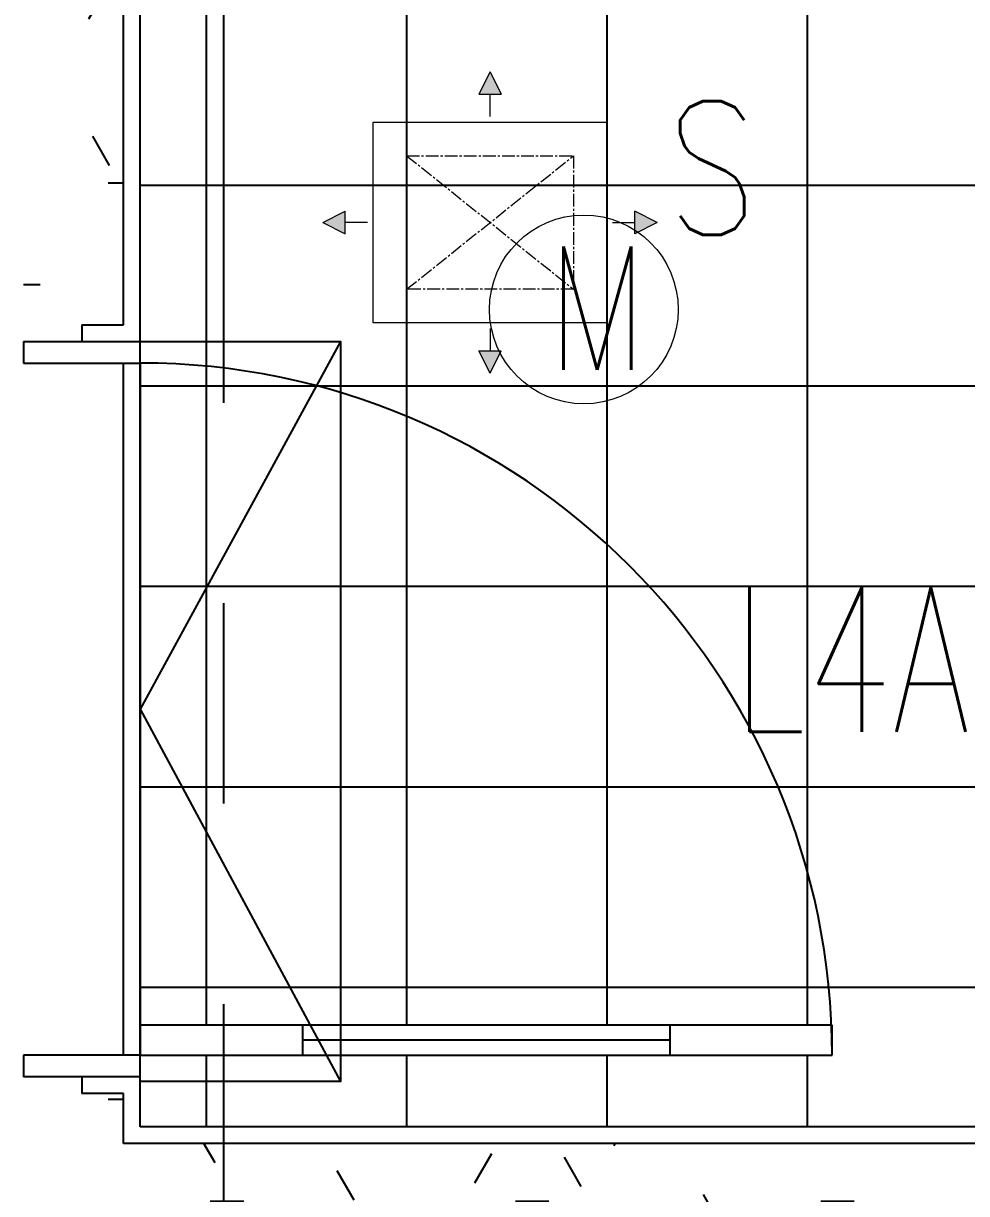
# Model space of a CAD drawing. Header units: millimetres. Extents: x -92759 to 184353, y -15225 to 86714.
# Drawn here: x 54801 to 56214, y 76316 to 78067 of the extents above; entities that cross this region are included whole.
import ezdxf

# ---------------------------------------------------------------- set-up
doc = ezdxf.new("R2010")
doc.units = ezdxf.units.MM
doc.linetypes.add('CENTER2', pattern=[28.575, 19.05, -3.175, 3.175, -3.175])
doc.linetypes.add('IDA - Grid Line', pattern=[2100, 1200, -300, 300, -300])
for name, color, linetype in [('0-1', 9, 'Continuous'), ('0-L4A', 1, 'Continuous'), ('A-_DOOR----_E', 8, 'Continuous'), ('A-_FLOR----_E', 8, 'Continuous'), ('A-_FLORPATT_H-1', 9, 'Continuous'), ('A-_WALL----_E', 8, 'Continuous'), ('A-_WALL----_H-1', 9, 'Continuous'), ('A-_WALLPRTN_E', 8, 'Continuous'), ('E-legend', 1, 'Continuous'), ('E-LIGHT----E', 1, 'Continuous')]:
    doc.layers.add(name, color=color, linetype=linetype)
for name, color, linetype, lineweight in [('M-ACMV_FAD', 3, 'Continuous', 18), ('M-ACMV_FAG', 3, 'Continuous', 25), ('M-ACMV_FCU-1', 86, 'Continuous', 9)]:
    doc.layers.add(name, color=color, linetype=linetype, lineweight=lineweight)
doc.layers.add('S-_ANOTGRID_E-1', color=9, linetype='IDA - Grid Line', true_color=0x808080)
doc.styles.add('Simplex', font='simplex_.ttf', dxfattribs={"width": 0.7, "height": 450})
doc.styles.add('T3', font='simplex.shx', dxfattribs={"width": 0.7, "height": 300})
pattern_1 = [(0, (-11670.95, 40338.29), (609.6, 152.4), [50.292, -406.908, 50.292, -406.908, -2438.4]), (0, (-11670.95, 40338.29), (609.6, 152.4), [-914.4, 50.292, -864.108, 50.292, -406.908, -1066.8]), (0, (-11670.95, 40338.29), (609.6, 152.4), [-2286, 50.292, -254.508, 50.292, -711.708]), (120, (-11442.35, 40414.49), (-436.7823, 451.7291), [50.292, -406.908, 50.292, -406.908, -2438.4]), (120, (-11442.35, 40414.49), (-436.7823, 451.7291), [-914.4, 50.292, -864.108, 50.292, -406.908, -1066.8]), (120, (-11442.35, 40414.49), (-436.7823, 451.7291), [-2286, 50.292, -254.508, 50.292, -711.708]), (240, (-11366.15, 40719.29), (-172.8177, -604.1291), [50.292, -406.908, 50.292, -406.908, -2438.4]), (240, (-11366.15, 40719.29), (-172.8177, -604.1291), [-914.4, 50.292, -864.108, 50.292, -406.908, -1066.8]), (240, (-11366.15, 40719.29), (-172.8177, -604.1291), [-2286, 50.292, -254.508, 50.292, -711.708])]

# ---------------------------------------------------------------- blocks, each defined once
blk = doc.blocks.new('IDA - F - Single - Swing - FL - Bottom - 1100L X 2200H -TD-06-10179034-BLK8_RHH_2ND STOREY PLAN')
at = {"layer": 'A-_DOOR----_E'}
for p, q in [((518, 1123.5), (473, 1123.5)), ((473, 1123.5), (473, 87.5)), ((518, 87.5), (518, 1123.5)), ((473, 880.5), (518, 880.5)), ((495.5, 880.5), (495.5, 330.5)), ((473, 330.5), (518, 330.5)), ((-518, 87.5), (-550, 87.5)), ((-518, -87.5), (-518, 87.5)), ((473, 87.5), (518, 87.5)), ((550, 87.5), (518, 87.5)), ((518, 87.5), (518, -87.5)), ((-550, -87.5), (-518, -87.5)), ((518, -87.5), (550, -87.5))]:
    blk.add_line(p, q, dxfattribs=at)
blk.add_arc((518, 87.5), 1036, 90, 180, dxfattribs=at)
blk.add_arc((518, 87.5), 1036, 90, 180, dxfattribs=at)
blk = doc.blocks.new('255')
for p, q in [((16995.8, -25738.3), (16696, -26288.3)), ((16696, -26288.3), (16995.8, -26845.3))]:
    blk.add_line(p, q)
blk.add_lwpolyline([(16696, -25738.3), (16995.8, -25738.3), (16995.8, -26845.3), (16696, -26845.3)], close=True)
blk = doc.blocks.new('A$C3019c3af')
at = {"layer": 'A-_FLORPATT_H-1'}
h = blk.add_hatch(dxfattribs=at)
h.set_pattern_fill('FP_22', color=256, style=0, pattern_type=2)
h.set_pattern_definition([(270, (-26525, 44525), (300, 2e-14), []), (0, (-26525, 44525), (0, 300), [])])
h.paths.add_polyline_path([(-26358.7, 43675), (-24975, 43675), (-24975, 46375), (-27275, 46375), (-27275, 45975), (-27725, 45975), (-27725, 43827), (-26689, 43827), (-26689, 43782), (-27725, 43782), (-27725, 43675), (-27314.8, 43675)])
at = {"layer": 'A-_WALL----_H-1'}
h = blk.add_hatch(dxfattribs=at)
h.set_pattern_fill('FP_8', color=256, style=0, pattern_type=2)
h.set_pattern_definition(pattern_1)
h.paths.add_polyline_path([(-27900, 41050), (-27750, 41050), (-27750, 43725), (-27812.5, 43725), (-27812.5, 43750), (-27900, 43750), (-27900, 41850)])
h.paths.add_polyline_path([(-27812.5, 44850), (-27812.5, 44875), (-27750, 44875), (-27750, 46000), (-27900, 46000), (-27900, 44850)])
h = blk.add_hatch(dxfattribs=at)
h.set_pattern_fill('FP_8', color=256, style=0, pattern_type=2)
h.set_pattern_definition(pattern_1)
h.paths.add_polyline_path([(-27725, 43500), (-24950, 43500), (-24950, 43650), (-27750, 43650), (-27750, 43500)])
at = {"layer": 'A-_FLOR----_E'}
blk.add_line((-27750, 43782), (-27750, 44818), dxfattribs=at)
at = {"layer": 'A-_WALL----_E'}
for p, q in [((-27750, 44875), (-27750, 46000)), ((-27812.5, 44875), (-27750, 44875)), ((-27812.5, 44875), (-27812.5, 44850)), ((-27812.5, 43750), (-27812.5, 43725)), ((-27750, 43725), (-27812.5, 43725)), ((-27750, 43650), (-27750, 43725)), ((-24950, 43650), (-27750, 43650))]:
    blk.add_line(p, q, dxfattribs=at)
at = {"layer": 'A-_WALLPRTN_E'}
for p, q in [((-27725, 44850), (-27725, 45975)), ((-27900, 44850), (-27725, 44850)), ((-27725, 44818), (-27725, 43782)), ((-27725, 43750), (-27900, 43750)), ((-27725, 43675), (-27725, 43750)), ((-24975, 43675), (-27725, 43675))]:
    blk.add_line(p, q, dxfattribs=at)
at = {"layer": 'S-_ANOTGRID_E-1'}
blk.add_line((-27600, -20341.4), (-27600, 52351.8), dxfattribs=at)
blk.add_blockref('255', (-44421, 70588.3))
at = {"layer": 'A-_DOOR----_E', "rotation": 269.9999999999999}
blk.add_blockref('IDA - F - Single - Swing - FL - Bottom - 1100L X 2200H -TD-06-10179034-BLK8_RHH_2ND STOREY PLAN', (-27812.5, 44300), dxfattribs=at)
blk = doc.blocks.new('MOTION SENSOR S')
at = {"layer": 'E-LIGHT----E', "lineweight": 13}
blk.add_circle((0, 0), 141.3, dxfattribs=at)
at = {"layer": 'E-LIGHT----E', "lineweight": 13, "style": 'T3', "width": 0.8}
for s, height, p in [('S', 200, (123.5, 111.6)), ('M', 184.5, (-55.8, -90.3))]:
    blk.add_text(s, height=height, dxfattribs=at).set_placement(p)
blk = doc.blocks.new('L4A')
at = {"layer": 'E-legend', "lineweight": 25}
blk.add_circle((-125762, -60174.4), 104.9, dxfattribs=at)
at = {"layer": 'E-legend', "lineweight": 25, "style": 'Simplex', "width": 0.7}
blk.add_text('L4A', height=215.69, dxfattribs=at).set_placement((-126249.9, -60037.3))
blk = doc.blocks.new('EL_B8_L2_R4')
at = {"layer": '0-L4A'}
blk.add_blockref('L4A', (91811.4, 57703.5), dxfattribs=at)
at = {"layer": 'E-LIGHT----E', "color": 2}
blk.add_blockref('MOTION SENSOR S', (-34660.7, -1701.8), dxfattribs=at)
blk = doc.blocks.new('A$Cdea00e7a')
at = {"layer": 'M-ACMV_FAG', "lineweight": 0}
h = blk.add_hatch(color=3, dxfattribs=at)
h.dxf.hatch_style = 1
h.paths.add_polyline_path([(-16.8, 216.9), (16.8, 216.9), (0, 250.4)])
h = blk.add_hatch(color=3, dxfattribs=at)
h.dxf.hatch_style = 1
h.paths.add_polyline_path([(-225.4, 0), (-191.9, -16.8), (-191.9, 16.8)])
h = blk.add_hatch(color=3, dxfattribs=at)
h.dxf.hatch_style = 1
h.paths.add_polyline_path([(191.9, 16.8), (191.9, -16.8), (225.4, 0)])
h = blk.add_hatch(color=3, dxfattribs=at)
h.dxf.hatch_style = 1
h.paths.add_polyline_path([(0, -250.4), (16.8, -216.9), (-16.8, -216.9)])
at = {"layer": 'M-ACMV_FAD', "color": 3}
blk.add_lwpolyline([(-150, 175), (150, 175), (150, -175), (-150, -175)], close=True, dxfattribs=at)
at = {"layer": 'M-ACMV_FAG', "color": 3, "lineweight": 0}
for p, q in [((0, 250.4), (-16.8, 216.9)), ((0, 250.4), (16.8, 216.9)), ((16.8, 216.9), (-16.8, 216.9)), ((0, 183.4), (0, 216.9)), ((-225.4, 0), (-191.9, 16.8)), ((-225.4, 0), (-191.9, -16.8)), ((-191.9, -16.8), (-191.9, 16.8)), ((-158.4, 0), (-191.9, 0)), ((158.4, 0), (191.9, 0)), ((191.9, -16.8), (191.9, 16.8)), ((225.4, 0), (191.9, 16.8)), ((225.4, 0), (191.9, -16.8)), ((0, -183.4), (0, -216.9)), ((16.8, -216.9), (-16.8, -216.9)), ((0, -250.4), (-16.8, -216.9)), ((0, -250.4), (16.8, -216.9))]:
    blk.add_line(p, q, dxfattribs=at)
at = {"layer": 'M-ACMV_FAG', "color": 3, "linetype": 'CENTER2', "lineweight": 0}
for p, q in [((-100, -125), (100, 125)), ((100, -125), (-100, 125))]:
    blk.add_line(p, q, dxfattribs=at)
blk.add_lwpolyline([(-100, 125), (100, 125), (100, -125), (-100, -125)], close=True, dxfattribs=at)
blk = doc.blocks.new('ACMV_B8_L2')
at = {"layer": 'M-ACMV_FAG', "rotation": 270}
blk.add_blockref('A$Cdea00e7a', (116163.6, -27946.4), dxfattribs=at)

msp = doc.modelspace()

# ---------------------------------------------------------------- block references
at = {"layer": '0-1'}
msp.add_blockref('A$C3019c3af', (82701.1, 32741.2), dxfattribs=at)
at = {"layer": 'E-legend', "color": 7}
msp.add_blockref('EL_B8_L2_R4', (90301.1, 79341.2), dxfattribs=at)
at = {"layer": 'M-ACMV_FCU-1'}
msp.add_blockref('ACMV_B8_L2', (-60663.6, 105715.9), dxfattribs=at)

doc.saveas('drawing.dxf')
